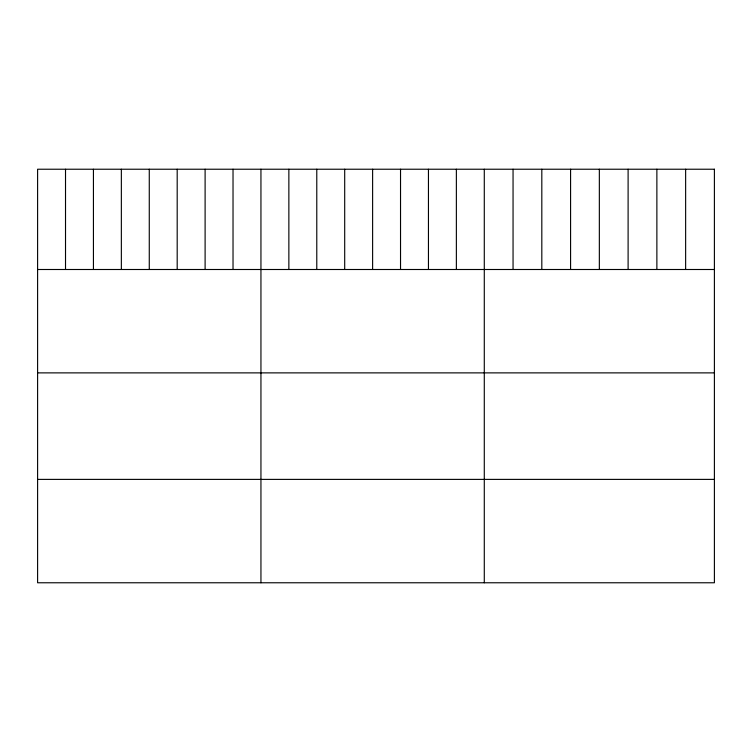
<?xml version="1.0" encoding="UTF-8"?>
<svg xmlns="http://www.w3.org/2000/svg" width="752" height="752" viewBox="0 0 752 752"><rect width="100%" height="100%" fill="white"/><g stroke="black" fill="none" stroke-linecap="round" stroke-linejoin="round"><path stroke-width="1.13" d="M37.6 269.498L714.4 269.498M37.6 372.879L714.4 372.879M37.6 479.391L714.4 479.391M685.636 169.228L685.636 269.498M656.872 169.228L656.872 269.498M628.108 169.228L628.108 269.498M599.344 169.228L599.344 269.498M570.58 169.228L570.58 269.498M541.816 169.228L541.816 269.498M513.052 169.228L513.052 269.498M484.288 169.228L484.288 582.772M456.37 169.228L456.37 269.498M428.452 169.228L428.452 269.498M400.534 169.228L400.534 269.498M372.616 169.228L372.616 269.498M344.698 169.228L344.698 269.498M316.78 169.228L316.78 269.498M288.862 169.228L288.862 269.498M260.944 169.228L260.944 582.772M233.026 169.228L233.026 269.498M205.108 169.228L205.108 269.498M177.19 169.228L177.19 269.498M149.272 169.228L149.272 269.498M121.354 169.228L121.354 269.498M93.436 169.228L93.436 269.498M65.518 169.228L65.518 269.498M714.4 169.228L37.6 169.228L37.6 582.772L714.4 582.772L714.4 169.228"/></g></svg>
